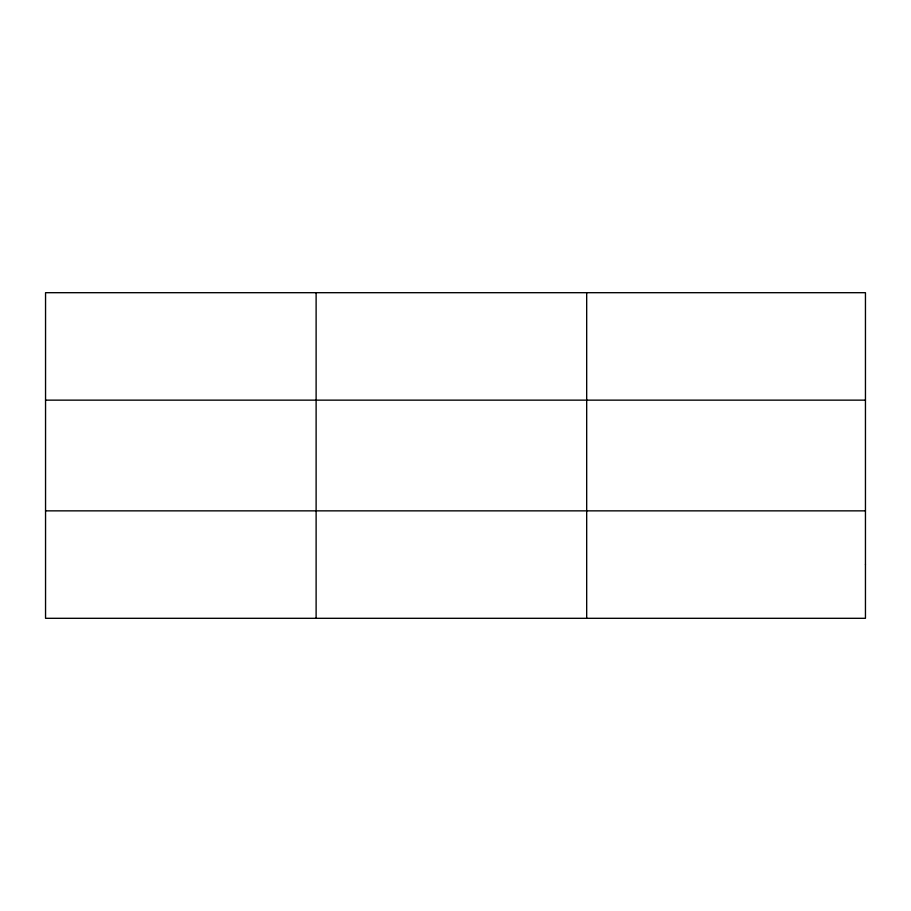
<?xml version="1.0" encoding="UTF-8"?>
<svg xmlns="http://www.w3.org/2000/svg" width="911" height="911" viewBox="0 0 911 911"><rect width="100%" height="100%" fill="white"/><g stroke="black" fill="none" stroke-linecap="round" stroke-linejoin="round"><path stroke-width="1.37" d="M316.117 618.307L316.117 292.693M586.684 618.307L586.684 292.693M45.55 400.145L865.45 400.145M45.55 510.855L865.45 510.855M865.45 564.581L865.45 618.307L45.55 618.307L45.55 292.693L865.45 292.693L865.45 564.581"/></g></svg>
